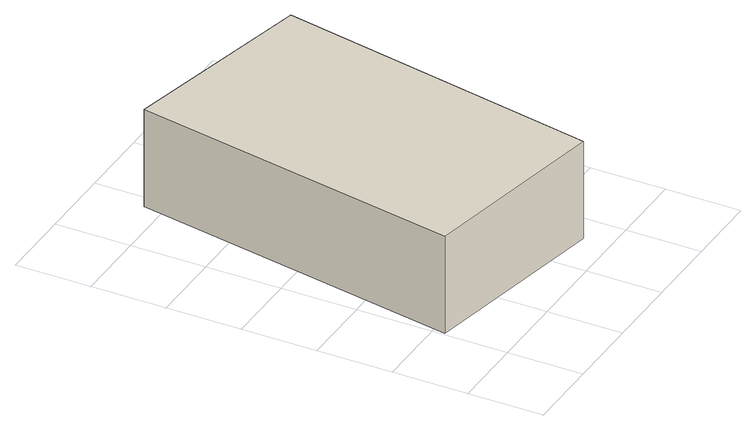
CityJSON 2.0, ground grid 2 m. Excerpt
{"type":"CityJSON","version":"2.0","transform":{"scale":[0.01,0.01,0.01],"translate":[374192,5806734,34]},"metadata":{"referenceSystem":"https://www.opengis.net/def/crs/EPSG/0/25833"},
"CityObjects":{
"building1":{"type":"Building","attributes":{"Gemeindeschluessel":"11000006","BezugspunktDach":"2200","function":"51009_1610","measuredHeight":2.71,"storeysAboveGround":0},"address":[{"country":"Germany","locality":"Berlin"}],"geometry":[{"type":"Solid","lod":"1","boundaries":[[[[0,1,2,3]],[[4,5,6,7]],[[4,7,3,2]],[[5,4,2,1]],[[6,5,1,0]],[[7,6,0,3]]]]}]}
},
"vertices":[
[523,73,321],[689,936,321],[166,1051,321],[7,170,321],[166,1051,50],[689,936,50],[523,73,50],[7,170,50]
]}
